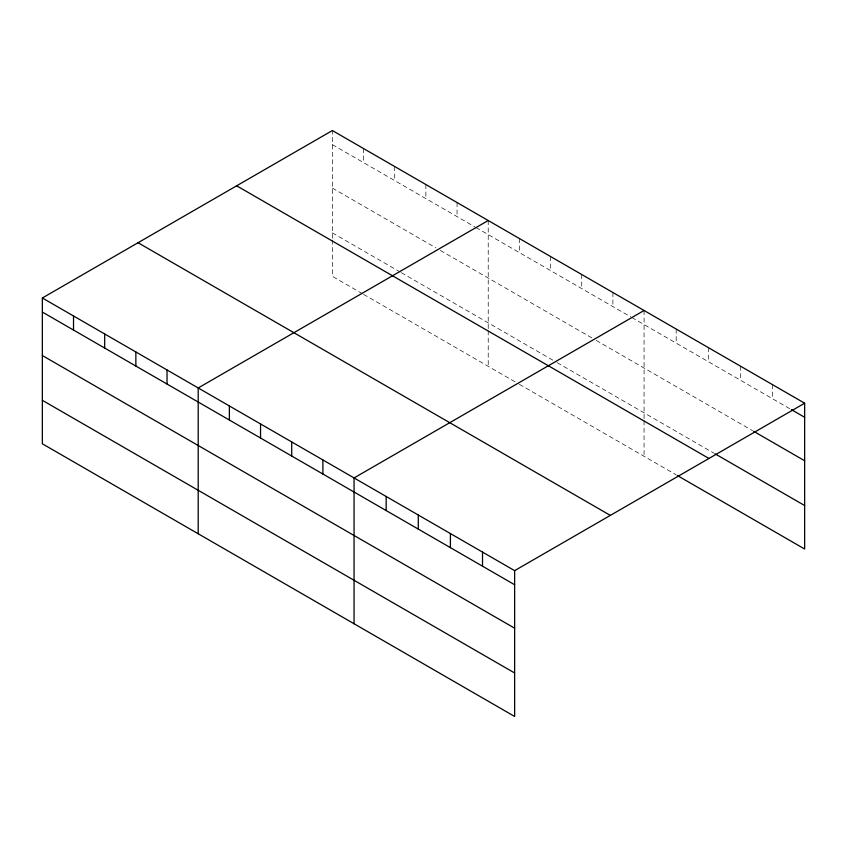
<?xml version="1.0" encoding="UTF-8"?>
<svg xmlns="http://www.w3.org/2000/svg" width="847" height="847" viewBox="0 0 847 847"><rect width="100%" height="100%" fill="white"/><g stroke="black" fill="none" stroke-linecap="round" stroke-linejoin="round"><path stroke-width="0.64" stroke-dasharray="4.24 3.18" d="M332.363 238.145L332.363 130.544M332.363 144.615L474.86 226.88M475.972 227.525L630.719 316.863M631.83 317.509L790.251 408.974M332.363 188.087L435.898 247.864M440.355 250.426L591.757 337.837M596.203 340.409L752.602 430.71M332.363 232.883L400.271 272.088M401.393 272.723L556.13 362.061M557.241 362.707L713.841 453.124M362.421 293.708L332.363 276.355L332.363 239.468M363.543 294.343L518.279 383.68M519.391 384.326L676.192 474.849M772.538 384.665L772.538 398.746M740.416 366.126L740.416 380.197M708.304 347.588L708.304 361.658M676.192 329.038L676.192 343.12M644.069 310.5L644.069 419.424M644.069 420.747L644.069 456.311M612.9 292.501L612.9 306.582M581.73 274.513L581.73 288.583M550.561 256.514L550.561 270.585M519.391 238.515L519.391 252.597M488.221 220.516L488.221 329.441M488.221 330.764L488.221 366.328M457.052 202.528L457.052 216.599M425.882 184.53L425.882 198.6M394.713 166.531L394.713 180.602M363.543 148.532L363.543 162.613"/><path stroke-width="1.27" d="M42.35 297.985L514.637 570.645L514.637 716.456L42.35 443.786L42.35 297.985L332.363 130.544L804.65 403.214L804.65 549.015L677.293 475.495M488.221 220.516L198.198 387.958L198.198 533.769M644.069 310.5L354.057 477.941L354.057 623.752M514.637 570.645L804.65 403.214M791.363 409.609L804.65 417.285M753.714 431.345L804.65 460.757M714.953 453.759L804.65 505.543M236.662 185.8L708.939 458.46M138.061 242.729L610.338 515.4M42.35 312.056L514.637 584.726M42.35 355.528L514.637 628.199M42.35 400.313L514.637 672.984M482.515 552.106L482.515 566.188M450.403 533.568L450.403 547.638M418.291 515.029L418.291 529.1M386.168 496.48L386.168 510.561M322.887 459.942L322.887 474.024M291.717 441.954L291.717 456.025M260.548 423.955L260.548 438.026M229.378 405.957L229.378 420.027M167.028 369.97L167.028 384.04M135.859 351.971L135.859 366.042M104.689 333.972L104.689 348.043M73.52 315.973L73.52 330.055"/></g></svg>
